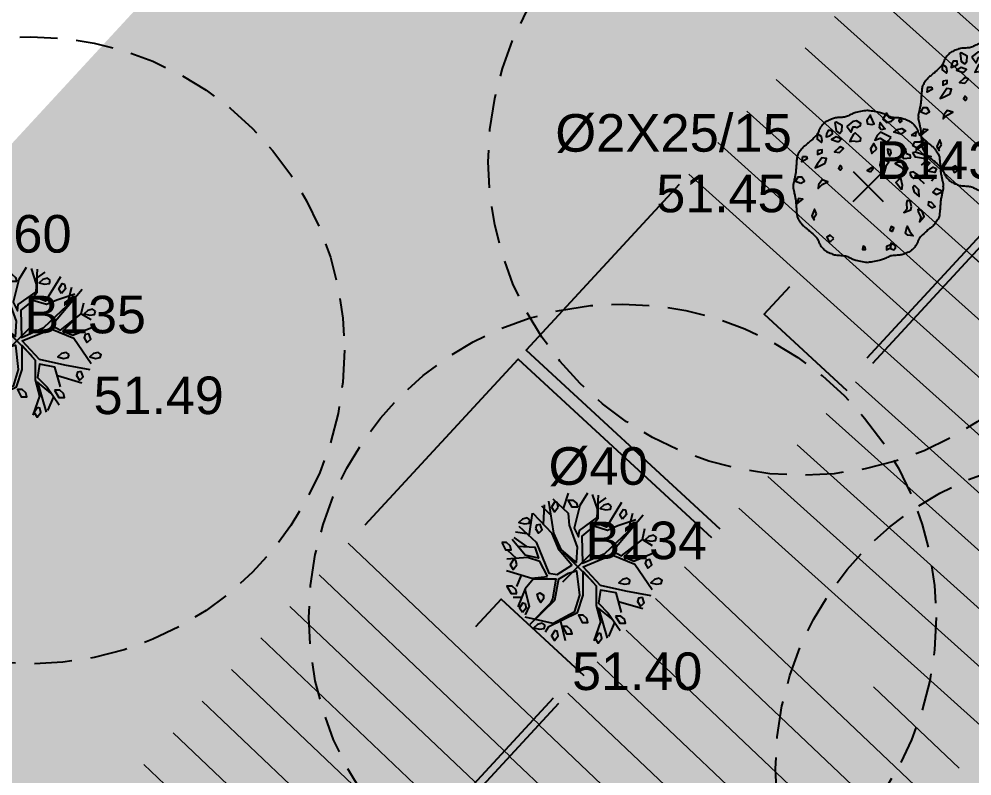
# Model space of a CAD drawing. Header units: metres. Extents: x 394605 to 1395358, y 4171135 to 6406139.
# Drawn here: x 1394468.45 to 1394481.11, y 4172458.2 to 4172468.26 of the extents above; entities that cross this region are included whole.
import ezdxf
from ezdxf.enums import TextEntityAlignment as Align

# ---------------------------------------------------------------- set-up
doc = ezdxf.new("R2010")
doc.units = ezdxf.units.M
doc.header["$LTSCALE"] = 2
doc.header["$PDMODE"] = 3
doc.header["$PDSIZE"] = 0.2
doc.linetypes.add('CACHE', pattern=[0.375, 0.25, -0.125])
doc.layers.add('C-Hab', color=7, linetype='Continuous', true_color=0xfbfcc5)
doc.layers.add('H-bati', color=7, linetype='Continuous', true_color=0x857b3d)
doc.layers.add('C-Lot', color=7, linetype='Continuous', true_color=0xeaddbe, transparency=0.5)
for name, color, linetype in [('P-Lot', 250, 'Continuous'), ('T-POINTS LEVES 2024', 7, 'Continuous'), ('T-POINTS LEVES ALTITUDES', 150, 'Continuous'), ('T-POINTS LEVES MATRICULE', 5, 'Continuous'), ('T-VEGETATION', 108, 'Continuous'), ('T-VEGETATION-TEXTE', 1, 'Continuous')]:
    doc.layers.add(name, color=color, linetype=linetype)
doc.styles.add('Arial', font='arial.ttf')
doc.styles.add('Arial 1.0', font='arial.ttf', dxfattribs={"width": 0.99, "height": 0.2})
pattern_1 = [(266.5102305065259, (379433.4685883584, 6438827.675892209), (0.5704402578887047, -0.03478738535544174), [])]

# ---------------------------------------------------------------- blocks, each defined once
blk = doc.blocks.new('TCPOINT')
at = {"color": 0}
blk.add_point((0, 0), dxfattribs=at)
at = {"layer": 'T-POINTS LEVES ALTITUDES', "style": 'Arial 1.0', "width": 0.99}
blk.add_attdef('ALT', text='', height=0.3, dxfattribs=at).set_placement((0.1, -0.1), align=Align.TOP_LEFT)
at = {"layer": 'T-POINTS LEVES MATRICULE', "style": 'Arial 1.0', "width": 0.99}
blk.add_attdef('MAT', (0.1, 0.1), '', height=0.3, dxfattribs=at)
blk = doc.blocks.new('v025')
blk.add_line((0, 0), (0, 0))
at = {"color": 0, "linetype": 'Continuous'}
blk.add_line((0.6658450745636628, -0.3376806967657444), (0.6995950745637174, -0.4079931967657444), dxfattribs=at)
at = {"color": 0, "linetype": 'Continuous', "flags": 128}
for points in [[(-0.002404925436280791, 1.010006803234262), (-0.0188050454637505, 1.008544183206823), (-0.03772162639654653, 1.006245657829595), (-0.05841649951037198, 1.0032452291602), (-0.08015149608092997, 0.9996768992562011), (-0.102188447384151, 0.9956746701752763), (-0.1237891846955108, 0.9913725439749896), (-0.1442155392908262, 0.9869045227130187), (-0.162729342445914, 0.9824046084468705), (-0.1785924254362499, 0.9780068032342797), (-0.1903041023909964, 0.9738940631793866), (-0.2035636188519447, 0.9683386790916302), (-0.2179327032140463, 0.9617649050861132), (-0.2329730838724799, 0.9545969952781661), (-0.2482464892223106, 0.9472592037829486), (-0.2633146476584898, 0.9401757847157342), (-0.2777392875761961, 0.9337709921917394), (-0.2910821373703811, 0.928469080326181), (-0.3029049254363372, 0.9246943032342756), (-0.3160216092496739, 0.922014433549748), (-0.331398581129065, 0.9200365957582335), (-0.3483887217325901, 0.9185565717527879), (-0.3663449117188975, 0.9173701434262966), (-0.3846200317462944, 0.9162730926718154), (-0.4025669624733155, 0.9150612013824002), (-0.4195385845583814, 0.9135302514509931), (-0.4348877786599132, 0.9114760247705931), (-0.4479674254363317, 0.908694303234256), (-0.4605134645310045, 0.9049163111217808), (-0.4748866641194809, 0.8999784681862479), (-0.4905021476585034, 0.8940843495305444), (-0.506775038605042, 0.8874375302575572), (-0.5231204604157256, 0.8802415854702303), (-0.5389535365474103, 0.8727000902712803), (-0.5536893904568387, 0.8650166197637645), (-0.5667431456009808, 0.8573947490504565), (-0.577529925436238, 0.8500380532342433), (-0.5848918938861516, 0.8438738085497448), (-0.5928886359987473, 0.8361523364990262), (-0.6012614069177289, 0.8272492800861073), (-0.6097514617873685, 0.8175402823151785), (-0.6181000557518246, 0.8074009861903733), (-0.6260484439548009, 0.7972070347157114), (-0.6333378815405695, 0.7873340708954402), (-0.6397096236530615, 0.7781577377335793), (-0.6449049254363217, 0.7700536782342624), (-0.6483631730357047, 0.7634981012452613), (-0.6517560914170417, 0.7556009604701899), (-0.65511094395481, 0.7467510161972086), (-0.6584549940233728, 0.7373370287143644), (-0.6618155049973211, 0.7277477583097038), (-0.665219740251132, 0.7183719652712739), (-0.6686949631591688, 0.7095984098871781), (-0.6722684370960224, 0.7018158524455202), (-0.6759674254362835, 0.6954130532342333), (-0.6847966435433364, 0.6837404280627766), (-0.6959715406626401, 0.6710274222328962), (-0.7088979809917646, 0.6576375902712925), (-0.722981828728507, 0.6439344867047794), (-0.7376289480699825, 0.630281666060057), (-0.7522452032139881, 0.6170426828638824), (-0.7662364583580938, 0.6045810916430128), (-0.7790085776997557, 0.5932604469242619), (-0.7899674254363163, 0.5834443032342733), (-0.7974823431317191, 0.5769521050175399), (-0.8064108410741255, 0.5697000045374239), (-0.8163285365474167, 0.561884118049079), (-0.8268110468354735, 0.5537005618076591), (-0.8374339892222906, 0.5453454520682612), (-0.8477729809917491, 0.537014905086096), (-0.8574036394279574, 0.5289050371163171), (-0.8659015818149101, 0.5212119644139648), (-0.8728424254362608, 0.5141318032342497), (-0.880152953557058, 0.5056291454839084), (-0.8883127615131343, 0.4954948004907465), (-0.8969766846954599, 0.4841329606416593), (-0.905799558495346, 0.4719478183234287), (-0.9144362183031944, 0.459343565922893), (-0.9225414995103165, 0.4467243958268341), (-0.9297702375075687, 0.4344945004222041), (-0.9357772676859213, 0.4230580720957278), (-0.9402174254363445, 0.4128193032342438), (-0.9434918595926547, 0.4019952077267135), (-0.9461675283170052, 0.3891987613961305), (-0.9483354809917728, 0.3749749745305735), (-0.9500867670000162, 0.3598688574180642), (-0.9515124357243394, 0.3444254203467381), (-0.9527035365474603, 0.3291896736046169), (-0.9537511188519829, 0.3147066274797794), (-0.954746232020625, 0.3015212922603041), (-0.9557799254363317, 0.2901786782342697), (-0.956816705271649, 0.2794071804633518), (-0.9578519418972746, 0.2669291497705899), (-0.9588979809917646, 0.2532336550860919), (-0.959967168234698, 0.2388097653398518), (-0.9610718493046306, 0.2241465494619774), (-0.9622243698808006, 0.2097330763824061), (-0.9634370756421049, 0.1960584150312457), (-0.9647223122675541, 0.1836116343384901), (-0.9660924254362726, 0.1728818032342474), (-0.9676764446406878, 0.1635139191464532), (-0.969820134626957, 0.1527315546060208), (-0.9723609439548682, 0.1409385161971954), (-0.975136321183868, 0.1285386105045063), (-0.9779837148738579, 0.1159356441121417), (-0.9807405735845123, 0.103533423604631), (-0.9832443458752778, 0.09173575556621927), (-0.9853324803059422, 0.0809464465813221), (-0.9868424254362935, 0.07156930323424149), (-0.9881911051344332, 0.0647137219585261), (-0.9903309370961324, 0.05632187525071686), (-0.9928401106215006, 0.04693735878981897), (-0.9952968150109882, 0.03710376825483763), (-0.9972792395651595, 0.02736469932477803), (-0.998365573584465, 0.0182637476787022), (-0.9981340063691277, 0.0103445089955585), (-0.9961627272195983, 0.004150578954408957), (-0.9920299254363272, 0.0002255532342587685), (-0.9961627272195983, -0.00369947248589142), (-0.9981340063691277, -0.009893402527040962), (-0.998365573584465, -0.01781264121018467), (-0.9972792395651595, -0.02691359285626049), (-0.9952968150109882, -0.0366526617863201), (-0.9928401106215006, -0.04648625232130144), (-0.9903309370961324, -0.05587076878219932), (-0.9881911051344332, -0.06426261549000856), (-0.9868424254362935, -0.07111819676572395), (-0.9853324803059422, -0.08049534011280457), (-0.9832443458752778, -0.09128464909770173), (-0.9807405735845123, -0.1030823171361135), (-0.9779837148738579, -0.1154845376436242), (-0.975136321183868, -0.1280875040359888), (-0.9723609439548682, -0.1404874097286779), (-0.969820134626957, -0.1522804481375033), (-0.9676764446406878, -0.1630628126779357), (-0.9660924254362726, -0.1724306967657299), (-0.9647223122675541, -0.1831605278699726), (-0.9634370756421049, -0.1956073085627281), (-0.9622243698808006, -0.2092819699138886), (-0.9610718493046306, -0.2236954429934599), (-0.959967168234698, -0.2383586588713342), (-0.9588979809917646, -0.2527825486175743), (-0.9578519418972746, -0.2664780433020724), (-0.956816705271649, -0.2789560739948342), (-0.9557799254363317, -0.2897275717657521), (-0.954746232020625, -0.3010701857917866), (-0.9537511188519829, -0.3142555210112619), (-0.9527035365474603, -0.3287385671360994), (-0.9515124357243394, -0.3439743138782205), (-0.9500867670000162, -0.3594177509495466), (-0.9483354809917728, -0.374523868062056), (-0.9461675283170052, -0.388747654927613), (-0.9434918595926547, -0.401544101258196), (-0.9402174254363445, -0.4123681967657262), (-0.9357772676859213, -0.4226069656272102), (-0.9297702375075687, -0.4340433939536865), (-0.9225414995103165, -0.4462732893583166), (-0.9144362183031944, -0.4588924594543755), (-0.905799558495346, -0.4714967118549112), (-0.8969766846954599, -0.4836818541731418), (-0.8883127615131343, -0.4950436940222289), (-0.880152953557058, -0.5051780390153908), (-0.8728424254362608, -0.5136806967657321), (-0.8659015818149101, -0.5207608579454472), (-0.8574036394279574, -0.5284539306477996), (-0.8477729809917491, -0.5365637986175784), (-0.8374339892222906, -0.5448943455997437), (-0.8268110468354735, -0.5532494553391416), (-0.8163285365474167, -0.5614330115805615), (-0.8064108410741255, -0.5692488980689063), (-0.7974823431317191, -0.5765009985490224), (-0.7899674254363163, -0.5829931967657558), (-0.7790085776997557, -0.5928093404557444), (-0.7662364583580938, -0.6041299851744952), (-0.7522452032139881, -0.6165915763953649), (-0.7376289480699825, -0.6298305595915394), (-0.722981828728507, -0.6434833802362618), (-0.7088979809917646, -0.657186483802775), (-0.6959715406626401, -0.6705763157643787), (-0.6847966435433364, -0.683289321594259), (-0.6759674254362835, -0.6949619467657158), (-0.6722684370960224, -0.7013647459770027), (-0.6686949631591688, -0.7091473034186606), (-0.665219740251132, -0.7179208588027564), (-0.6618155049973211, -0.7272966518411863), (-0.6584549940233728, -0.7368859222458468), (-0.65511094395481, -0.7462999097286911), (-0.6517560914170417, -0.7551498540016723), (-0.6483631730357047, -0.7630469947767438), (-0.6449049254363217, -0.7696025717657449), (-0.6397096236530615, -0.7777066312650618), (-0.6333378815405695, -0.7868829644269226), (-0.6260484439548009, -0.7967559282471939), (-0.6181000557518246, -0.8069498797218557), (-0.6097514617873685, -0.817089175846661), (-0.6012614069177289, -0.8267981736175898), (-0.5928886359987473, -0.8357012300305087), (-0.5848918938861516, -0.8434227020812273), (-0.577529925436238, -0.8495869467657258), (-0.5667431456009808, -0.856943642581939), (-0.5536893904568387, -0.864565513295247), (-0.5389535365474103, -0.8722489838027627), (-0.5231204604157256, -0.8797904790017128), (-0.506775038605042, -0.8869864237890397), (-0.4905021476585034, -0.8936332430620268), (-0.4748866641194809, -0.8995273617177304), (-0.4605134645310045, -0.9044652046532633), (-0.4479674254363317, -0.9082431967657385), (-0.4348877786599132, -0.9110249183020755), (-0.4195385845583814, -0.9130791449824756), (-0.4025669624733155, -0.9146100949138827), (-0.3846200317462944, -0.9158219862032979), (-0.3663449117188975, -0.9169190369577791), (-0.3483887217325901, -0.9181054652842704), (-0.331398581129065, -0.919585489289716), (-0.3160216092496739, -0.9215633270812305), (-0.3029049254363372, -0.9242431967657581), (-0.2910821373703811, -0.9280179738576635), (-0.2777392875761961, -0.9333198857232219), (-0.2633146476584898, -0.9397246782472166), (-0.2482464892223106, -0.946808097314431), (-0.2329730838724799, -0.9541458888096486), (-0.2179327032140463, -0.9613137986175957), (-0.2035636188519447, -0.9678875726231126), (-0.1903041023909964, -0.9734429567108691), (-0.1785924254362499, -0.9775556967657621), (-0.162729342445914, -0.981953501978353), (-0.1442155392908262, -0.9864534162445011), (-0.1237891846955108, -0.9909214375064721), (-0.102188447384151, -0.9952235637067588), (-0.08015149608092997, -0.9992257927876835), (-0.05841649951037198, -1.002794122691682), (-0.03772162639654653, -1.005794551361078), (-0.0188050454637505, -1.008093076738305), (-0.002404925436280791, -1.009555696765744)], [(0.001970074563701019, 1.010006803234262), (0.01837019459117073, 1.008544183206823), (0.03728677552396675, 1.006245657829595), (0.0579816486377922, 1.0032452291602), (0.0797166452083502, 0.9996768992562011), (0.1017535965115712, 0.9956746701752763), (0.123354333822931, 0.9913725439749896), (0.1437806884182464, 0.9869045227130187), (0.1622944915733342, 0.9824046084468705), (0.1781575745636701, 0.9780068032342797), (0.1898692515184166, 0.9738940631793866), (0.203128767979365, 0.9683386790916302), (0.2174978523414666, 0.9617649050861132), (0.2325382329999002, 0.9545969952781661), (0.2478116383497309, 0.9472592037829486), (0.26287979678591, 0.9401757847157342), (0.2773044367036164, 0.9337709921917394), (0.2906472864978014, 0.928469080326181), (0.3024700745637574, 0.9246943032342756), (0.3155867583770942, 0.922014433549748), (0.3309637302564852, 0.9200365957582335), (0.3479538708600103, 0.9185565717527879), (0.3659100608463177, 0.9173701434262966), (0.3841851808737147, 0.9162730926718154), (0.4021321116007357, 0.9150612013824002), (0.4191037336858017, 0.9135302514509931), (0.4344529277873335, 0.9114760247705931), (0.4070950745636992, 0.8773193032342306), (0.4239700745637265, 0.8506005532342442), (0.4464700745637629, 0.8674755532342715), (0.4352200745637447, 0.9124755532342306), (0.447532574563752, 0.908694303234256), (0.4600786136584247, 0.9049163111217808), (0.4744518132469011, 0.8999784681862479), (0.4900672967859236, 0.8940843495305444), (0.5063401877324623, 0.8874375302575572), (0.5226856095431458, 0.8802415854702303), (0.5385186856748305, 0.8727000902712803), (0.553254539584259, 0.8650166197637645), (0.566308294728401, 0.8573947490504565), (0.5770950745636583, 0.8500380532342433), (0.5844570430135718, 0.8438738085497448), (0.5924537851261675, 0.8361523364990262), (0.6008265560451491, 0.8272492800861073), (0.6093166109147887, 0.8175402823151785), (0.6176652048792448, 0.8074009861903733), (0.6256135930822211, 0.7972070347157114), (0.6329030306679897, 0.7873340708954402), (0.6392747727804817, 0.7781577377335793), (0.644470074563742, 0.7700536782342624), (0.6479283221631249, 0.7634981012452613), (0.6513212405444619, 0.7556009604701899), (0.6546760930822302, 0.7467510161972086), (0.658020143150793, 0.7373370287143644), (0.6613806541247413, 0.7277477583097038), (0.6647848893785522, 0.7183719652712739), (0.668260112286589, 0.7095984098871781), (0.6718335862234426, 0.7018158524455202), (0.6755325745637037, 0.6954130532342333), (0.6843617926707566, 0.6837404280627766), (0.6955366897900603, 0.6710274222328962), (0.7084631301191848, 0.6576375902712925), (0.7225469778559273, 0.6439344867047794), (0.7371940971974027, 0.630281666060057), (0.7518103523414084, 0.6170426828638824), (0.7658016074855141, 0.6045810916430128), (0.778573726827176, 0.5932604469242619), (0.7895325745637365, 0.5834443032342733), (0.7970474922591393, 0.5769521050175399), (0.8059759902015458, 0.5697000045374239), (0.8158936856748369, 0.561884118049079), (0.8263761959628937, 0.5537005618076591), (0.8369991383497108, 0.5453454520682612), (0.8473381301191694, 0.537014905086096), (0.8569687885553776, 0.5289050371163171), (0.8654667309423303, 0.5212119644139648), (0.872407574563681, 0.5141318032342497), (0.8797181026844783, 0.5056291454839084), (0.8878779106405545, 0.4954948004907465), (0.8965418338228801, 0.4841329606416593), (0.9053647076227662, 0.4719478183234287), (0.9140013674306147, 0.459343565922893), (0.9221066486377367, 0.4467243958268341), (0.9293353866349889, 0.4344945004222041), (0.9353424168133415, 0.4230580720957278), (0.9397825745637647, 0.4128193032342438), (0.9430570087200749, 0.4019952077267135), (0.9457326774444255, 0.3891987613961305), (0.947900630119193, 0.3749749745305735), (0.9496519161274364, 0.3598688574180642), (0.9510775848517596, 0.3444254203467381), (0.9522686856748805, 0.3291896736046169), (0.9533162679794032, 0.3147066274797794), (0.9543113811480453, 0.3015212922603041), (0.955345074563752, 0.2901786782342697), (0.9563818543990692, 0.2794071804633518), (0.9574170910246949, 0.2669291497705899), (0.9584631301191848, 0.2532336550860919), (0.9595323173621182, 0.2388097653398518), (0.9606369984320509, 0.2241465494619774), (0.9617895190082209, 0.2097330763824061), (0.9630022247695251, 0.1960584150312457), (0.9642874613949743, 0.1836116343384901), (0.9656575745636928, 0.1728818032342474), (0.967241593768108, 0.1635139191464532), (0.9693852837543773, 0.1527315546060208), (0.9719260930822884, 0.1409385161971954), (0.9747014703112882, 0.1285386105045063), (0.9775488640012782, 0.1159356441121417), (0.9803057227119325, 0.103533423604631), (0.982809495002698, 0.09173575556621927), (0.9848976294333625, 0.0809464465813221), (0.9864075745637138, 0.07156930323424149), (0.9877562542618534, 0.0647137219585261), (0.9898960862235526, 0.05632187525071686), (0.9924052597489208, 0.04693735878981897), (0.9948619641384084, 0.03710376825483763), (0.9968443886925797, 0.02736469932477803), (0.9979307227118852, 0.0182637476787022), (0.997699155496548, 0.0103445089955585), (0.9957278763470185, 0.004150578954408957), (0.9915950745637474, 0.0002255532342587685), (0.9957278763470185, -0.00369947248589142), (0.997699155496548, -0.009893402527040962), (0.9979307227118852, -0.01781264121018467), (0.9968443886925797, -0.02691359285626049), (0.9948619641384084, -0.0366526617863201), (0.9924052597489208, -0.04648625232130144), (0.9898960862235526, -0.05587076878219932), (0.9877562542618534, -0.06426261549000856), (0.9864075745637138, -0.07111819676572395), (0.9848976294333625, -0.08049534011280457), (0.982809495002698, -0.09128464909770173), (0.9803057227119325, -0.1030823171361135), (0.9775488640012782, -0.1154845376436242), (0.9747014703112882, -0.1280875040359888), (0.9719260930822884, -0.1404874097286779), (0.9693852837543773, -0.1522804481375033), (0.967241593768108, -0.1630628126779357), (0.9656575745636928, -0.1724306967657299), (0.9642874613949743, -0.1831605278699726), (0.9630022247695251, -0.1956073085627281), (0.9617895190082209, -0.2092819699138886), (0.9606369984320509, -0.2236954429934599), (0.9595323173621182, -0.2383586588713342), (0.9584631301191848, -0.2527825486175743), (0.9574170910246949, -0.2664780433020724), (0.9563818543990692, -0.2789560739948342), (0.955345074563752, -0.2897275717657521), (0.9543113811480453, -0.3010701857917866), (0.9533162679794032, -0.3142555210112619), (0.9522686856748805, -0.3287385671360994), (0.9510775848517596, -0.3439743138782205), (0.9496519161274364, -0.3594177509495466), (0.947900630119193, -0.374523868062056), (0.9457326774444255, -0.388747654927613), (0.9430570087200749, -0.401544101258196), (0.9397825745637647, -0.4123681967657262), (0.9353424168133415, -0.4226069656272102), (0.9293353866349889, -0.4340433939536865), (0.9221066486377367, -0.4462732893583166), (0.9140013674306147, -0.4588924594543755), (0.9053647076227662, -0.4714967118549112), (0.8965418338228801, -0.4836818541731418), (0.8878779106405545, -0.4950436940222289), (0.8797181026844783, -0.5051780390153908), (0.872407574563681, -0.5136806967657321), (0.8654667309423303, -0.5207608579454472), (0.8569687885553776, -0.5284539306477996), (0.8473381301191694, -0.5365637986175784), (0.8369991383497108, -0.5448943455997437), (0.8263761959628937, -0.5532494553391416), (0.8158936856748369, -0.5614330115805615), (0.8059759902015458, -0.5692488980689063), (0.7970474922591393, -0.5765009985490224), (0.7895325745637365, -0.5829931967657558), (0.778573726827176, -0.5928093404557444), (0.7658016074855141, -0.6041299851744952), (0.7518103523414084, -0.6165915763953649), (0.7371940971974027, -0.6298305595915394), (0.7225469778559273, -0.6434833802362618), (0.7084631301191848, -0.657186483802775), (0.6955366897900603, -0.6705763157643787), (0.6843617926707566, -0.683289321594259), (0.6755325745637037, -0.6949619467657158), (0.6718335862234426, -0.7013647459770027), (0.668260112286589, -0.7091473034186606), (0.6647848893785522, -0.7179208588027564), (0.6613806541247413, -0.7272966518411863), (0.658020143150793, -0.7368859222458468), (0.6546760930822302, -0.7462999097286911), (0.6513212405444619, -0.7551498540016723), (0.6479283221631249, -0.7630469947767438), (0.644470074563742, -0.7696025717657449), (0.6392747727804817, -0.7777066312650618), (0.6329030306679897, -0.7868829644269226), (0.6256135930822211, -0.7967559282471939), (0.6176652048792448, -0.8069498797218557), (0.6093166109147887, -0.817089175846661), (0.6008265560451491, -0.8267981736175898), (0.5924537851261675, -0.8357012300305087), (0.5844570430135718, -0.8434227020812273), (0.5770950745636583, -0.8495869467657258), (0.566308294728401, -0.856943642581939), (0.553254539584259, -0.864565513295247), (0.5385186856748305, -0.8722489838027627), (0.5226856095431458, -0.8797904790017128), (0.5063401877324623, -0.8869864237890397), (0.4900672967859236, -0.8936332430620268), (0.4744518132469011, -0.8995273617177304), (0.4600786136584247, -0.9044652046532633), (0.447532574563752, -0.9082431967657385), (0.4344529277873335, -0.9110249183020755), (0.4191037336858017, -0.9130791449824756), (0.4021321116007357, -0.9146100949138827), (0.3841851808737147, -0.9158219862032979), (0.3659100608463177, -0.9169190369577791), (0.3479538708600103, -0.9181054652842704), (0.3309637302564852, -0.919585489289716), (0.3155867583770942, -0.9215633270812305), (0.3024700745637574, -0.9242431967657581), (0.2906472864978014, -0.9280179738576635), (0.2773044367036164, -0.9333198857232219), (0.26287979678591, -0.9397246782472166), (0.2478116383497309, -0.946808097314431), (0.2325382329999002, -0.9541458888096486), (0.2174978523414666, -0.9613137986175957), (0.203128767979365, -0.9678875726231126), (0.1898692515184166, -0.9734429567108691), (0.1781575745636701, -0.9775556967657621), (0.1622944915733342, -0.981953501978353), (0.1437806884182464, -0.9864534162445011), (0.123354333822931, -0.9909214375064721), (0.1017535965115712, -0.9952235637067588), (0.0797166452083502, -0.9992257927876835), (0.0579816486377922, -1.002794122691682), (0.03728677552396675, -1.005794551361078), (0.01837019459117073, -1.008093076738305), (0.001970074563701019, -1.009555696765744)], [(0.7502200745636856, 0.257163053234251), (0.778345074563731, 0.2641943032342624), (0.817720074563681, 0.3091943032342783), (0.7670950745637128, 0.3359130532342647), (0.7052200745637265, 0.2824755532342351)], [(0.7502200745636856, 0.03497555323423285), (0.6827200745636901, 0.09685055323427605), (0.7277200745637629, 0.1488818032342465), (0.8120950745636719, 0.1235693032342624), (0.9020950745637037, 0.1404443032342328), (0.8402200745637174, 0.07013180323423285)], [(0.3002200745637538, -0.7764306967657149), (0.2439700745636628, -0.8003369467657535), (0.2439700745636628, -0.8439306967657672), (0.2945950745637447, -0.8143994467657194)]]:
    blk.add_lwpolyline(points, dxfattribs=at)
for points in [[(0.04709507456368556, 0.8238818032342579), (0.08084507456374013, 0.8323193032342715), (0.03584507456366737, 0.9293505532342579), (0.03022007456365827, 0.9476318032342306), (-0.0204049254363099, 0.8773193032342306), (-0.009154925436291705, 0.8323193032342715)], [(0.3114700745636583, 0.8674755532342715), (0.3395950745637037, 0.8956005532342601), (0.2833450745637265, 0.9124755532342306), (0.2439700745636628, 0.9743505532342738), (0.1933450745636947, 0.8956005532342601), (0.2439700745636628, 0.8506005532342442)], [(-0.4422799254363099, 0.8477880532342397), (-0.4254049254362826, 0.7395068032342351), (-0.3804049254363235, 0.7057568032342374), (-0.3522799254362781, 0.7395068032342351), (-0.346654925436269, 0.8112255532342374), (-0.4254049254362826, 0.854819303234251)], [(-0.1554049254363008, 0.8731005532342806), (-0.206029925436269, 0.8632568032342647), (-0.2791549254362735, 0.8027880532342806), (-0.2791549254362735, 0.7929443032342647), (-0.2285299254363053, 0.7212255532342624), (-0.2116549254362781, 0.7577880532342647), (-0.2004049254362599, 0.7929443032342647), (-0.1722799254363281, 0.7929443032342647), (-0.1497799254362917, 0.784506803234251), (-0.1047799254363326, 0.8112255532342374), (-0.09915492543632354, 0.8379443032342806)], [(0.1708450745636583, 0.7507568032342533), (0.1595950745637538, 0.7774755532342397), (0.1483450745637356, 0.7774755532342397), (0.1595950745637538, 0.8477880532342397), (0.2102200745637219, 0.7774755532342397), (0.2270950745637492, 0.7676318032342806)], [(0.3902200745636719, 0.7549755532342601), (0.4464700745637629, 0.7718505532342306), (0.497095074563731, 0.7381005532342328), (0.4352200745637447, 0.6931005532342738), (0.3395950745637037, 0.7198193032342601)], [(-0.6222799254362599, 0.6635693032342829), (-0.6785299254362371, 0.6987255532342829), (-0.6785299254362371, 0.6298193032342851), (-0.6222799254362599, 0.5848193032342692), (-0.6110299254362417, 0.6115380532342556)], [(-0.5097799254363053, 0.6748193032342442), (-0.4760299254362508, 0.6973193032342806), (-0.4816549254362599, 0.7423193032342397), (-0.5322799254363417, 0.7423193032342397), (-0.5547799254362644, 0.6973193032342806), (-0.5604049254362735, 0.6607568032342783)], [(-0.4141549254362644, 0.5974755532342328), (-0.3916549254363417, 0.5974755532342328), (-0.3579049254362872, 0.6340380532342351), (-0.4254049254362826, 0.6607568032342783), (-0.487279925436269, 0.624194303234276)], [(-0.1947799254362508, 0.6059130532342465), (-0.1554049254363008, 0.5960693032342306), (-0.1047799254363326, 0.6059130532342465), (-0.09915492543632354, 0.6396630532342442), (-0.1160299254362371, 0.6579443032342738), (-0.1722799254363281, 0.7113818032342465), (-0.1947799254362508, 0.6931005532342738), (-0.2341549254363144, 0.6227880532342738), (-0.2454049254363326, 0.5960693032342306)], [(0.3058450745637629, 0.6509130532342624), (0.2327200745637583, 0.6874755532342647), (0.1652200745637629, 0.7212255532342624), (0.1202200745636901, 0.679038053234251), (0.08647007456374922, 0.6157568032342624), (0.1595950745637538, 0.6424755532342488), (0.255220074563681, 0.5791943032342601), (0.2664700745636992, 0.6073193032342488)], [(0.5702200745637356, 0.6818505532342556), (0.6320950745637219, 0.6720068032342397), (0.637720074563731, 0.7268505532342715)], [(-0.3691549254363053, 0.5243505532342851), (-0.3916549254363417, 0.5116943032342647), (-0.447904925436319, 0.4582568032342351), (-0.3804049254363235, 0.4512255532342806), (-0.3297799254362417, 0.503256803234251)], [(0.114595074563681, 0.5018505532342488), (0.07522007456373103, 0.5721630532342488), (0.03022007456365827, 0.5018505532342488), (0.04709507456368556, 0.4399755532342624)], [(0.6883450745636992, 0.5932568032342829), (0.7333450745636583, 0.6298193032342851), (0.6939700745637083, 0.548256803234267), (0.6433450745637401, 0.5145068032342692), (0.5927200745636583, 0.5398193032342533), (0.6208450745637037, 0.5932568032342829)], [(-0.8191549254362371, 0.3963818032342488), (-0.8135299254363417, 0.3668505532342579), (-0.8810299254363372, 0.3288818032342533), (-0.869779925436319, 0.3963818032342488)], [(-0.6729049254363417, 0.477944303234267), (-0.6729049254363417, 0.4245068032342374), (-0.6110299254362417, 0.4512255532342806), (-0.6110299254362417, 0.4877880532342829)], [(0.2945950745637447, 0.4877880532342829), (0.255220074563681, 0.4962255532342397), (0.2608450745636901, 0.4512255532342806), (0.2889700745637356, 0.4062255532342647), (0.3058450745637629, 0.442788053234267)], [(0.5645950745637265, 0.3809130532342806), (0.5589700745637174, 0.4160693032342806), (0.5083450745637492, 0.432944303234251), (0.497095074563731, 0.5046630532342533), (0.4464700745637629, 0.4512255532342806), (0.4633450745636765, 0.372475553234267)], [(0.5927200745636583, 0.4512255532342806), (0.6264700745637128, 0.4596630532342374), (0.7614700745637037, 0.4160693032342806), (0.8345950745637083, 0.397788053234251), (0.7333450745636583, 0.372475553234267), (0.6264700745637128, 0.3907568032342397)], [(-0.5716549254362917, 0.307788053234276), (-0.5547799254362644, 0.3710693032342647), (-0.6166549254362508, 0.3795068032342783), (-0.6729049254363417, 0.2993505532342624), (-0.7066549254362826, 0.2473193032342351), (-0.6616549254363235, 0.2641943032342624)], [(-0.346654925436269, 0.2487255532342374), (-0.3747799254363144, 0.2782568032342851), (-0.3972799254362371, 0.2402880532342806), (-0.3747799254363144, 0.2177880532342442)], [(0.03022007456365827, 0.1938818032342624), (0.06397007456371284, 0.2388818032342783), (0.06397007456371284, 0.2599755532342556), (-0.0147799254363008, 0.2121630532342351)], [(0.215845074563731, 0.186850553234251), (0.2439700745636628, 0.2838818032342374), (0.2720950745637083, 0.3288818032342533), (0.1708450745636583, 0.362631803234251), (0.1539700745637447, 0.2838818032342374), (0.1820950745636765, 0.2135693032342374)], [(0.4745950745636947, 0.2149755532342397), (0.4802200745637037, 0.1798193032342397), (0.5252200745636628, 0.2402880532342806), (0.4745950745636947, 0.3218505532342419), (0.395845074563681, 0.3218505532342419), (0.356470074563731, 0.3035693032342692), (0.4352200745637447, 0.2585693032342533)], [(0.9077200745637128, 0.2388818032342783), (0.8852200745636765, 0.1854443032342488), (0.7895950745637492, 0.2051318032342806), (0.8627200745637538, 0.257163053234251)], [(0.5814700745637538, 0.1235693032342624), (0.6039700745636765, 0.1066943032342351), (0.6602200745636537, 0.1559130532342579), (0.6039700745636765, 0.1938818032342624), (0.5589700745637174, 0.1854443032342488), (0.5589700745637174, 0.1587255532342624)], [(-0.8979049254362508, 0.04341305323424649), (-0.8472799254362826, 0.07013180323423285), (-0.8810299254363372, 0.1235693032342624), (-0.9372799254363144, 0.1235693032342624), (-0.9654049254362462, 0.07013180323423285)], [(-0.6616549254363235, 0.01950680323426468), (-0.6672799254363326, -0.02549319676575124), (-0.6110299254362417, 0.02653805323427605), (-0.5379049254362371, 0.06310055323427832), (-0.6110299254362417, 0.08560055323425786)], [(0.4408450745637538, -0.04377444676572395), (0.4014700745636901, 0.009663053234248764), (0.3677200745637492, 0.05325680323426241), (0.4295950745637356, 0.1123193032342442), (0.4520950745636583, 0.01810055323426241)], [(0.6152200745636947, 0.01106930323425104), (0.5927200745636583, -0.01283694676573077), (0.6095950745636856, -0.07752444676572168), (0.677095074563681, -0.1337744467657558), (0.6714700745636719, -0.0465869467657285)], [(0.9020950745637037, -0.02689944676575351), (0.8570950745637447, -0.07471194676571713), (0.9077200745637128, -0.1056494467657672), (0.9864700745637265, -0.0676806967657626)], [(-0.9485299254363326, -0.2308056967657421), (-0.869779925436319, -0.1689306967657558), (-0.9260299254362963, -0.1590869467657399)], [(0.5758450745637447, -0.2659619467657421), (0.5589700745637174, -0.1956494467657421), (0.5195950745636537, -0.1872119467657285), (0.5083450745637492, -0.2223681967657285), (0.5139700745637583, -0.3011181967657421), (0.4745950745636947, -0.3461181967657581), (0.5645950745637265, -0.3109619467657581)], [(0.8402200745637174, -0.2139306967657149), (0.8008450745636537, -0.2040869467657558), (0.7952200745637583, -0.2490869467657149), (0.8458450745637265, -0.2842431967657149), (0.8908450745636856, -0.2659619467657421)], [(-0.6897799254362553, -0.3643994467657308), (-0.7122799254362917, -0.3011181967657421), (-0.7516549254362417, -0.3911181967657171), (-0.7179049254363008, -0.4431494467657444), (-0.7235299254363099, -0.4164306967657581)], [(0.6602200745636537, -0.3011181967657421), (0.6658450745636628, -0.3376806967657444), (0.6995950745637174, -0.4079931967657444), (0.6827200745636901, -0.4698681967657308), (0.7445950745636765, -0.3981494467657285), (0.7164700745637447, -0.3278369467657285)], [(0.3227200745636765, -0.6006494467657149), (0.3395950745637037, -0.5500244467657467), (0.3058450745637629, -0.5317431967657171), (0.2889700745637356, -0.5823681967657421)], [(0.5477200745636992, -0.5950244467657626), (0.5983450745636674, -0.6554931967657467), (0.5252200745636628, -0.6484619467657353), (0.497095074563731, -0.621743196765749), (0.5195950745636537, -0.5261181967657649)], [(-0.4591549254363372, -0.692055696765749), (-0.5041549254362963, -0.6484619467657353), (-0.5491549254362553, -0.6737744467657194), (-0.5210299254363235, -0.7370556967657649), (-0.4985299254362872, -0.727211946765749)], [(0.3620950745637401, -0.7890869467657353), (0.3002200745637538, -0.7539306967657353), (0.2945950745637447, -0.8242431967657353), (0.3395950745637037, -0.8425244467657649), (0.3620950745637401, -0.8158056967657217)], [(-0.04290492543634628, -0.8087744467657672), (-0.06540492543626897, -0.7933056967657421), (-0.07665492543628716, -0.8368994467657558), (-0.03727992543633718, -0.8368994467657558)]]:
    blk.add_lwpolyline(points, close=True, dxfattribs=at)
blk = doc.blocks.new('v024')
at = {"color": 0, "linetype": 'Continuous'}
for p, q in [((-0.1937500000000227, 0.7734375), (-0.125, 0.9765625)), ((0.2625000000000455, 0.7546874999999886), (0.1937500000000227, 0.9609375)), ((0.2687499999999545, 0.8390625000000114), (0.375, 0.9140625)), ((-0.3687499999999773, 0.6953125), (-0.4812500000000455, 0.8062499999999773)), ((-0.4562499999999545, 0.5609375000000227), (-0.4437500000000227, 0.8218749999999773)), ((-0.6499999999999773, 0.40625), (-0.6062500000000455, 0.7140625000000114)), ((0.6687500000000455, 0.46875), (0.7312500000000455, 0.7140625000000114)), ((-0.6812499999999773, 0.2671874999999773), (-0.8500000000000227, 0.390625)), ((-0.6812499999999773, 0.4359375000000227), (-0.8312499999999545, 0.4593750000000227)), ((0.8562500000000455, 0.3609374999999773), (0.8875000000000455, 0.5062500000000227)), ((-0.8187500000000227, 0.109375), (-0.9312499999999773, 0.2140625000000114)), ((-0.7562500000000227, -0.1125000000000114), (-0.8187500000000227, -0.2640625000000227)), ((-0.75, -0.4093750000000114), (-0.8624999999999545, -0.4093750000000114)), ((0.5375000000000227, -0.4609375), (0.8624999999999545, -0.5562499999999773)), ((-0.4937499999999773, -0.6187499999999773), (-0.5750000000000455, -0.6984375000000114)), ((-0.2312500000000455, -0.7250000000000227), (-0.1687500000000455, -0.9796875000000114)), ((0.4874999999999545, -0.7421875), (0.40625, -0.9265624999999886))]:
    blk.add_line(p, q, dxfattribs=at)
at = {"color": 0, "linetype": 'Continuous', "flags": 128}
for points in [[(-0.01874999999995453, 0.0546875), (-0.006250000000022737, 0.2609375000000114), (-0.1124999999999545, 0.5531250000000227), (-0.125, 0.7078124999999886), (-0.3312499999999545, 0.8999999999999773)], [(0.125, 0.9765625), (0.02499999999997726, 0.8156250000000114), (-0.04999999999995453, 0.5140625000000227), (0.006250000000022737, 0.3984375), (0.01874999999995453, 0.4828125000000227), (0.2562500000000227, 0.6531249999999886), (0.2749999999999773, 0.953125)], [(-0.01250000000004547, 0.05312500000002274), (-0.2250000000000227, 0.2296875000000114), (-0.3187500000000227, 0.4453125), (-0.3875000000000455, 0.8703125000000114)], [(0.5812499999999545, 0.8515625), (0.3812500000000227, 0.5265625000000114), (0.2437499999999773, 0.5796874999999773), (0.21875, 0.5890625000000114), (0.2687499999999545, 0.6468750000000227), (0.2687499999999545, 0.8359375)], [(-0.7875000000000227, 0.5375000000000227), (-0.5562499999999773, 0.328125), (-0.3875000000000455, -0.0859375), (-0.2749999999999773, -0.1015625), (-0.08124999999995453, 0.02031249999998863), (-0.25, 0.2218750000000114), (-0.34375, 0.4406250000000114), (-0.59375, 0.7062500000000114)], [(0.8687499999999773, 0.6843749999999886), (0.4624999999999773, 0.2062500000000114), (0.5812499999999545, 0.1437500000000114), (0.8562500000000455, 0.3609374999999773), (0.9874999999999545, 0.2828124999999773)], [(0.7687499999999545, 0.6218749999999886), (0.53125, 0.5421875000000114), (0.3937499999999545, 0.4812499999999886), (0.2124999999999773, 0.5375000000000227), (0.04999999999995453, 0.40625), (0.0625, 0.04531250000002274), (0.3562500000000455, 0.1765624999999886), (0.6687500000000455, 0.46875), (0.8125, 0.6218749999999886)], [(-0.7999999999999545, 0.2749999999999773), (-0.5750000000000455, 0.2609375000000114), (-0.5249999999999773, 0.1125000000000114), (-0.7000000000000455, 0.1531249999999886), (-0.875, 0.3609374999999773)], [(0.7999999999999545, 0.3187500000000227), (0.6124999999999545, 0.1296874999999886), (0.7437499999999773, 0.07499999999998863), (1.006250000000023, 0.1828125000000114)], [(0.9750000000000227, -0.3874999999999886), (0.6375000000000455, -0.3249999999999886), (0.2999999999999545, -0.25), (0.06875000000002274, -0.001562499999977263), (0.3875000000000455, 0.1296874999999886), (0.4624999999999773, 0.1531249999999886), (0.7562500000000227, 0.03593749999998863), (0.9874999999999545, -0.3015624999999886)], [(-0.40625, -0.125), (-0.5062500000000227, 0.06875000000002274), (-0.6687500000000455, 0.1218749999999886), (-0.9437500000000227, 0.09843749999998863)], [(-0.006250000000022737, 0), (0, 0), (0, 0.0078125)], [(0, -0.0078125), (0, 0), (0.006250000000022737, 0)], [(-0.40625, -0.1328125), (-0.6124999999999545, -0.15625), (-0.9500000000000455, -0.05624999999997726)], [(-0.2562500000000227, -0.1640625), (-0.125, -0.0859375), (-0.01874999999995453, -0.05624999999997726), (0.01874999999995453, -0.3796874999999886), (-0.04999999999995453, -0.6031249999999773), (-0.3312499999999545, -0.7562500000000227), (-0.7000000000000455, -0.671875)], [(-0.4312499999999773, -0.8640624999999886), (-0.3875000000000455, -0.7953125000000227), (-0.006250000000022737, -0.6109374999999773), (0.06875000000002274, -0.3796874999999886), (0.06875000000002274, -0.0625), (0.2437499999999773, -0.2562500000000227), (0.2437499999999773, -0.5171874999999773), (0.2999999999999545, -0.734375), (0.2124999999999773, -0.9875000000000114)], [(-0.3187500000000227, -0.1640625), (-0.59375, -0.1640625), (-0.7000000000000455, -0.2937499999999886), (-0.7999999999999545, -0.5328124999999773)], [(-0.2562500000000227, -0.1625000000000227), (-0.3125, -0.4484375000000114), (-0.6375000000000455, -0.7687500000000114)], [(-0.3187500000000227, -0.1625000000000227), (-0.2937500000000455, -0.1625000000000227), (-0.3374999999999773, -0.4296875), (-0.3687499999999773, -0.4875000000000114), (-0.5, -0.6203125000000114)], [(-0.7062499999999545, -0.2984374999999773), (-0.6499999999999773, -0.5265625000000114), (-0.7000000000000455, -0.640625)], [(0.5812499999999545, -0.6109374999999773), (0.5062500000000227, -0.3484374999999886), (0.2999999999999545, -0.3109375000000227), (0.2749999999999773, -0.4859374999999773), (0.3999999999999773, -0.6171875), (0.5625, -0.8500000000000227)], [(0.4500000000000455, -0.6937500000000227), (0.2749999999999773, -0.5500000000000114), (0.3875000000000455, -0.9499999999999886)], [(-0.3125, -0.8578125000000227), (-0.3500000000000227, -0.9203125000000227), (-0.3125, -0.9812499999999886), (-0.2625000000000455, -0.9203125000000227), (-0.2749999999999773, -0.8578125000000227), (-0.3125, -0.8484374999999886)]]:
    blk.add_lwpolyline(points, dxfattribs=at)
for points in [[(-0.2625000000000455, 0.7906249999999773), (-0.2749999999999773, 0.8515625), (-0.3125, 0.859375), (-0.3500000000000227, 0.7906249999999773), (-0.3125, 0.7281249999999773)], [(0, 0.7906249999999773), (-0.07500000000004547, 0.7906249999999773), (-0.1312500000000227, 0.8859375000000114), (-0.06875000000002274, 0.8859375000000114), (-0.01874999999995453, 0.84375)], [(0.4437500000000227, 0.8078125000000114), (0.40625, 0.8343750000000227), (0.34375, 0.8171874999999886), (0.2937500000000455, 0.7718750000000227), (0.3687499999999773, 0.7546874999999886), (0.4312499999999773, 0.7640625000000227)], [(0.59375, 0.6312500000000227), (0.5562499999999773, 0.6937500000000227), (0.6000000000000227, 0.7624999999999886), (0.6312500000000227, 0.7546874999999886), (0.6437499999999545, 0.6937500000000227)], [(-0.6375000000000455, 0.6218749999999886), (-0.6749999999999545, 0.6484375), (-0.7374999999999545, 0.6312500000000227), (-0.7875000000000227, 0.5874999999999773), (-0.7124999999999773, 0.5687500000000227), (-0.6499999999999773, 0.5796874999999773)], [(-0.5625, 0.5078125), (-0.5249999999999773, 0.4468749999999773), (-0.5125000000000455, 0.4546874999999773), (-0.4750000000000227, 0.4890624999999886), (-0.5, 0.5609375000000227), (-0.5499999999999545, 0.5531250000000227)], [(1.043750000000045, 0.3937500000000114), (1.006250000000023, 0.4203125000000227), (0.9437500000000227, 0.4015625000000114), (0.8937499999999545, 0.359375), (0.96875, 0.3406249999999886), (1.03125, 0.3500000000000227)], [(-1.012500000000045, 0.3234375000000114), (-0.9624999999999773, 0.2265625), (-0.8875000000000455, 0.2265625), (-0.8999999999999773, 0.2796875000000227), (-0.9500000000000455, 0.3234375000000114)], [(-0.8125, 0.0234375), (-0.8250000000000455, 0.08437500000002274), (-0.8562500000000455, 0.09375), (-0.8999999999999773, 0.0234375), (-0.8624999999999545, -0.03750000000002274)], [(0.9437500000000227, -0.01093750000001137), (0.9812500000000455, 0.0234375), (0.9562499999999545, 0.09531249999997726), (0.90625, 0.08437500000002274), (0.8937499999999545, 0.04218750000001137), (0.9312499999999773, -0.02031249999998863)], [(0.6937500000000227, -0.1796875), (0.65625, -0.1531249999999886), (0.59375, -0.1703125000000227), (0.5437500000000455, -0.2140625000000114), (0.6187499999999773, -0.2328125000000227), (0.6812499999999773, -0.2234374999999886)], [(1.081249999999955, -0.1531249999999886), (1.018749999999955, -0.1703125000000227), (0.96875, -0.2140625000000114), (1.043750000000045, -0.2328125000000227), (1.106250000000045, -0.2234374999999886), (1.118749999999977, -0.1796875)], [(-0.8125, -0.3546875000000114), (-0.8250000000000455, -0.3015624999999886), (-0.875, -0.2593749999999773), (-0.9437500000000227, -0.2593749999999773), (-0.8875000000000455, -0.3546875000000114)], [(-0.5249999999999773, -0.4281250000000227), (-0.5437500000000455, -0.3671875), (-0.5062500000000227, -0.3468750000000114), (-0.4562499999999545, -0.3796874999999886), (-0.4562499999999545, -0.4281250000000227), (-0.4937499999999773, -0.4765625)], [(-0.7374999999999545, -0.6109374999999773), (-0.7749999999999773, -0.5500000000000114), (-0.7312500000000455, -0.4796875000000114), (-0.7000000000000455, -0.4875000000000114), (-0.6875, -0.5500000000000114)], [(0.8562500000000455, -0.4078124999999773), (0.8062499999999773, -0.4171875000000114), (0.7937500000000455, -0.4609375), (0.8312499999999545, -0.5234375), (0.84375, -0.5140625000000227), (0.8812500000000227, -0.4781249999999773)], [(-0.4375, -0.7781249999999886), (-0.4750000000000227, -0.7515624999999773), (-0.5375000000000227, -0.7703124999999886), (-0.5874999999999773, -0.8140624999999773), (-0.5125000000000455, -0.8312500000000114), (-0.4500000000000455, -0.8234375000000114)], [(0.06875000000002274, -0.6453124999999886), (0.006250000000022737, -0.6453124999999886), (0.05624999999997726, -0.7437499999999773), (0.1312500000000227, -0.7437499999999773), (0.1187499999999773, -0.6906250000000114)], [(0.5, -0.65625), (0.5562499999999773, -0.7515624999999773), (0.6312500000000227, -0.7515624999999773), (0.6187499999999773, -0.6984375000000114), (0.5687500000000227, -0.65625)], [(-0.1437499999999545, -0.796875), (-0.2062499999999545, -0.796875), (-0.1499999999999773, -0.8937500000000114), (-0.07500000000004547, -0.8937500000000114), (-0.09375, -0.8406249999999886)], [(0.2749999999999773, -0.8843749999999773), (0.2312500000000455, -0.9546874999999773), (0.2687499999999545, -1.015625), (0.3187500000000227, -0.9546874999999773), (0.3062499999999773, -0.8937500000000114)]]:
    blk.add_lwpolyline(points, close=True, dxfattribs=at)
blk = doc.blocks.new('Maison1')
at = {"layer": 'C-Hab', "lineweight": 9, "true_color": 0x939598}
h = blk.add_hatch(dxfattribs=at)
h.set_pattern_fill('ANSI31', color=252, scale=0.18, angle=225)
h.set_pattern_definition(pattern_1)
h.paths.add_polyline_path([(379592.337026207, 6438854.73528753), (379592.0010942468, 6438850.247157292), (379603.9676936351, 6438849.352450646), (379604.3042944832, 6438853.839549786)])
h = blk.add_hatch(dxfattribs=at)
h.set_pattern_fill('ANSI31', color=252, scale=0.18, angle=225)
h.set_pattern_definition(pattern_1)
h.paths.add_polyline_path([(379592.0010942403, 6438850.247157204), (379591.7399153584, 6438846.757745725), (379600.7150048369, 6438846.085325146), (379600.9760401346, 6438849.576078501)])
at = {"layer": 'C-Hab', "true_color": 0xebe4e0}
h = blk.add_hatch(color=254, dxfattribs=at)
h.dxf.hatch_style = 1
h.paths.add_polyline_path([(379603.9677925205, 6438849.352443253), (379600.9760401339, 6438849.5760785), (379600.7150048369, 6438846.085325146), (379603.7067508851, 6438845.861605152)])
at = {"layer": 'C-Hab', "lineweight": 9, "true_color": 0x939598}
h = blk.add_hatch(color=252, dxfattribs=at)
h.dxf.hatch_style = 1
h.paths.add_polyline_path([(379601.4746490509, 6438849.53880719), (379600.9760401339, 6438849.5760785), (379600.864181243, 6438848.080220265), (379601.3626851134, 6438848.042942609)])
at = {"layer": 'C-Hab', "color": 251, "true_color": 0x636466, "const_width": 0.1, "flags": 128}
blk.add_lwpolyline([(379591.7399153584, 6438846.757745725), (379600.7150048369, 6438846.085325146), (379600.9760401339, 6438849.5760785), (379603.9676936347, 6438849.352450645), (379604.3035525781, 6438853.839605317), (379592.3370262114, 6438854.73528759)], close=True, dxfattribs=at)
at = {"layer": 'C-Hab', "color": 251, "true_color": 0x636466, "flags": 128}
for points in [[(379600.9760401341, 6438849.5760785), (379592.0011453617, 6438850.247840199)], [(379600.9685761152, 6438849.476357447), (379591.9936813428, 6438850.148119146)], [(379601.4746453993, 6438849.538758405), (379601.3626851134, 6438848.042942609), (379600.864181243, 6438848.080220265)], [(379600.7150048369, 6438846.085325146), (379603.7067508851, 6438845.861605152), (379603.9677925205, 6438849.352443253)]]:
    blk.add_lwpolyline(points, dxfattribs=at)

msp = doc.modelspace()

# ---------------------------------------------------------------- hatches: boundary and pattern name
at = {"layer": 'C-Lot', "transparency": 33554585}
h = msp.add_hatch(color=256, dxfattribs=at)
h.dxf.hatch_style = 1
h.paths.add_polyline_path([(1394255.044330771, 4172384.855971529), (1394269.540208836, 4172387.529606367), (1394274.704254416, 4172388.525279142), (1394279.741645918, 4172361.694657752), (1394260.073201257, 4172358.066989345)])
h.paths.add_polyline_path([(1394274.704843106, 4172388.525388875), (1394294.366055884, 4172392.190270412), (1394299.409692425, 4172365.324452989), (1394279.741645918, 4172361.694657752)])
edge = h.paths.add_edge_path()
edge.add_line((1394156.54395033, 4172405.092977245), (1394176.338476231, 4172408.740596767))
edge.add_line((1394176.338476231, 4172408.740596767), (1394181.39178728, 4172381.30394492))
edge.add_line((1394181.39178728, 4172381.30394492), (1394167.216864183, 4172378.661701904))
edge.add_arc((1394165.166780411, 4172387.993144372), 9.55398670675991, 246.07648540360532, 282.3908223282835, ccw=False)
edge.add_line((1394161.292478591, 4172379.259963542), (1394156.54395033, 4172405.092977245))
h.paths.add_polyline_path([(1394176.338476231, 4172408.740596767), (1394196.061423312, 4172412.374931141), (1394201.107248418, 4172384.97892378), (1394181.39178728, 4172381.30394492)])
h.paths.add_polyline_path([(1394196.061423312, 4172412.374931141), (1394215.818791436, 4172416.015605219), (1394220.857112909, 4172388.660338388), (1394201.107248418, 4172384.97892378)])
h.paths.add_polyline_path([(1394176.355488323, 4172370.192683284), (1394196.016872232, 4172373.857825133), (1394201.064827679, 4172347.202486103), (1394181.399960735, 4172343.556414969)])
h.paths.add_polyline_path([(1394176.432209387, 4172370.207212625), (1394181.399836542, 4172343.556391942), (1394161.726634692, 4172339.953653818), (1394156.694020851, 4172366.527982683)])
h.paths.add_polyline_path([(1394156.694020851, 4172366.527982683), (1394161.726712918, 4172339.953240752), (1394128.379524338, 4172333.777314011), (1394138.943235582, 4172363.219207892)])
h.paths.add_polyline_path([(1394146.149134544, 4172383.414824653), (1394148.608911952, 4172370.10702763), (1394134.204415001, 4172367.423801905), (1394135.120963088, 4172362.506518849), (1394109.987369581, 4172357.821787923), (1394114.354295865, 4172377.435971376)])
h.paths.add_polyline_path([(1394138.943235582, 4172363.219207892), (1394128.379524338, 4172333.777314011), (1394105.402066619, 4172337.265916942), (1394109.987369626, 4172357.821788122)])
edge = h.paths.add_edge_path()
edge.add_arc((1394136.311063343, 4172392.711361063), 7.999999998246535, 10.435841295533407, 72.39288072694882, ccw=False)
edge.add_line((1394144.17873018, 4172394.160436116), (1394146.149134544, 4172383.414824653))
edge.add_line((1394146.149134544, 4172383.414824653), (1394114.354295862, 4172377.435971375))
edge.add_line((1394114.354295862, 4172377.435971375), (1394119.773295746, 4172401.775575688))
edge.add_arc((1394123.677697218, 4172400.906294872), 3.999999999362756, 72.13497188725108, 167.4483157204171, ccw=False)
edge.add_line((1394124.904800144, 4172404.713422188), (1394138.730969958, 4172400.336585778))
h.paths.add_polyline_path([(1394298.400664821, 4172508.434809051), (1394272.943893387, 4172492.771831456), (1394267.575496129, 4172519.959919848), (1394271.556248017, 4172521.27490146), (1394274.661956875, 4172522.889762694), (1394285.430320559, 4172529.515292959)])
edge = h.paths.add_edge_path()
edge.add_line((1394464.955174495, 4172580.305150983), (1394476.337197521, 4172562.630559035))
edge.add_line((1394476.337197521, 4172562.630559035), (1394455.540964016, 4172548.870837987))
edge.add_line((1394455.540964016, 4172548.870837987), (1394437.652018422, 4172576.758979388))
edge.add_line((1394437.652018422, 4172576.758979388), (1394444.30142079, 4172574.836100242))
edge.add_arc((1394449.311683062, 4172595.29449075), 21.06296442149256, 256.2390981375833, 301.8306480027965)
edge.add_line((1394460.420508182, 4172577.399170841), (1394464.955174495, 4172580.305150983))
edge = h.paths.add_edge_path()
edge.add_line((1394429.407376698, 4172579.143171043), (1394437.645915858, 4172576.760744132))
edge.add_line((1394437.645915858, 4172576.760744132), (1394455.567064955, 4172548.830147681))
edge.add_line((1394455.567064955, 4172548.830147681), (1394447.538233102, 4172543.495507572))
edge.add_line((1394447.538233102, 4172543.495507572), (1394420.337079479, 4172552.732796718))
edge.add_line((1394420.337079479, 4172552.732796718), (1394426.97383926, 4172575.683009838))
edge.add_arc((1394433.217995304, 4172573.877320126), 6.500000003351193, 125.8912763600703, 163.8711487919785, ccw=False)
edge = h.paths.add_edge_path()
edge.add_line((1394420.337079479, 4172552.732796718), (1394447.538244885, 4172543.495515401))
edge.add_line((1394447.538244885, 4172543.495515401), (1394450.642887096, 4172538.822834929))
edge.add_line((1394450.642887096, 4172538.822834929), (1394426.830294155, 4172523.001084193))
edge.add_line((1394426.830294155, 4172523.001084193), (1394418.754327665, 4172534.434065006))
edge.add_arc((1394426.517960125, 4172539.909100255), 9.499999997556039, 163.871148791865, 215.1920900509893, ccw=False)
edge.add_line((1394417.391885914, 4172542.548185217), (1394420.337079479, 4172552.732796718))
h.paths.add_polyline_path([(1394426.830294155, 4172523.001084193), (1394450.6428871, 4172538.822834928), (1394459.641242354, 4172525.279822249), (1394440.358792757, 4172503.798805343)])
h.paths.add_polyline_path([(1394215.818791436, 4172416.015605219), (1394235.59035838, 4172419.661999441), (1394240.621419173, 4172392.346153693), (1394220.857112909, 4172388.660338388)])
h.paths.add_polyline_path([(1394235.590358319, 4172419.66199943), (1394255.395379599, 4172423.319981682), (1394260.420417422, 4172396.03683763), (1394240.621419173, 4172392.346153693)])
edge = h.paths.add_edge_path()
edge.add_line((1394271.651467709, 4172398.12847919), (1394260.420417422, 4172396.03683763))
edge.add_line((1394260.420417422, 4172396.03683763), (1394255.395379599, 4172423.319981682))
edge.add_line((1394255.395379599, 4172423.319981682), (1394266.567670044, 4172425.383480732))
edge.add_line((1394266.567670044, 4172425.383480732), (1394275.70199036, 4172427.180859518))
edge.add_line((1394275.70199036, 4172427.180859518), (1394279.141996055, 4172409.759191621))
edge.add_arc((1394269.900746445, 4172407.483415199), 9.517344833257889, -79.4000439274555, 13.834539217579277, ccw=False)
h.paths.add_polyline_path([(1394482.557024111, 4172501.262264095), (1394474.804200313, 4172512.231449596), (1394495.349836678, 4172535.119680674), (1394506.998751137, 4172518.59509844)])
h.paths.add_polyline_path([(1394492.282820195, 4172487.531935643), (1394482.557024111, 4172501.262264095), (1394506.998751137, 4172518.59509844), (1394516.731909217, 4172504.869942346)])
h.paths.add_polyline_path([(1394526.458125834, 4172491.154574823), (1394502.003132714, 4172473.812381245), (1394492.282820195, 4172487.531935643), (1394516.731909217, 4172504.869942346)])
h.paths.add_polyline_path([(1394521.110401865, 4172459.736035583), (1394507.995787143, 4172465.327241227), (1394501.995260278, 4172473.806798527), (1394526.458125931, 4172491.154574687), (1394532.998937, 4172481.931088)])
h.paths.add_polyline_path([(1394489.161195791, 4172459.492154456), (1394499.088248707, 4172477.914799664), (1394507.995787143, 4172465.327241227), (1394521.110401865, 4172459.736035583), (1394513.858294027, 4172446.269547203)])
h.paths.add_polyline_path([(1394489.161195791, 4172459.492154456), (1394513.858294027, 4172446.269547203), (1394506.21514601, 4172432.133369052), (1394481.538117943, 4172445.345230914)])
h.paths.add_polyline_path([(1394476.275846574, 4172435.579496889), (1394481.538117943, 4172445.345230914), (1394506.21514601, 4172432.133369052), (1394502.24, 4172424.82), (1394496.309579201, 4172413.486436176)])
h.paths.add_polyline_path([(1394457.949626778, 4172455.765379237), (1394460.846013597, 4172458.403987629), (1394470.161696845, 4172468.497405588), (1394486.091993704, 4172453.796322912), (1394476.275846574, 4172435.579496889)])
h.paths.add_polyline_path([(1394470.161696845, 4172468.497405588), (1394482.616580764, 4172481.990807593), (1394489.380883812, 4172482.97676797), (1394491.092415109, 4172480.558142397), (1394495.170972981, 4172483.450440905), (1394499.088248707, 4172477.914799664), (1394486.091993704, 4172453.796322912)])
h.paths.add_polyline_path([(1394469.008414192, 4172479.779633576), (1394456.247003945, 4172491.558378629), (1394474.804200313, 4172512.231449596), (1394479.655603368, 4172505.334349878), (1394475.596561302, 4172502.455882917), (1394480.808440323, 4172495.090791851), (1394479.75995654, 4172491.428144692)])
edge = h.paths.add_edge_path()
edge.add_line((1394445.587072766, 4172485.09406508), (1394452.905554906, 4172487.835940619))
edge.add_line((1394452.905554906, 4172487.835940619), (1394456.247003945, 4172491.558378629))
edge.add_line((1394456.247003945, 4172491.558378629), (1394469.008414192, 4172479.779633576))
edge.add_line((1394469.008414192, 4172479.779633576), (1394454.84960766, 4172464.439600495))
edge.add_line((1394454.84960766, 4172464.439600495), (1394452.225343307, 4172462.04889567))
edge.add_line((1394452.225343307, 4172462.04889567), (1394448.132544915, 4172466.54153935))
edge.add_arc((1394455.155298573, 4172472.939267933), 9.499999997904998, 180.3208998721088, 222.3335204853643, ccw=False)
edge.add_line((1394445.655447575, 4172472.886060997), (1394445.587072766, 4172485.09406508))
h.paths.add_polyline_path([(1394420.150455539, 4172437.707988287), (1394446.329795806, 4172453.670835332), (1394453.342831506, 4172446.106094132), (1394437.661810207, 4172428.197545753), (1394427.976808047, 4172424.87263725)])
h.paths.add_polyline_path([(1394435.43435183, 4172465.631260341), (1394446.358827606, 4172453.639519642), (1394420.172243497, 4172437.672255666), (1394411.881189639, 4172451.269724809)])
h.paths.add_polyline_path([(1394424.797337792, 4172477.305173244), (1394435.43435183, 4172465.631260341), (1394411.881189639, 4172451.269724809), (1394401.360148781, 4172468.524410508)])
edge = h.paths.add_edge_path()
edge.add_arc((1394362.277097617, 4172591.720653318), 32.81232713046319, 295.6401201284684, 305.3504046566305)
edge.add_line((1394381.261502227, 4172564.957970468), (1394398.497511694, 4172576.504497197))
edge.add_line((1394398.497511694, 4172576.504497197), (1394396.949221825, 4172544.456434929))
edge.add_line((1394396.949221825, 4172544.456434929), (1394376.941004833, 4172545.423061847))
edge.add_line((1394376.941004833, 4172545.423061847), (1394379.88600464, 4172551.986824844))
edge.add_line((1394379.88600464, 4172551.986824844), (1394376.475553691, 4172562.139364353))
h.paths.add_polyline_path([(1394398.497511694, 4172576.504497197), (1394401.405331401, 4172578.452466536), (1394416.848049776, 4172576.664900809), (1394407.388141949, 4172543.952115069), (1394396.949241452, 4172544.456841197)])
h.paths.add_polyline_path([(1394405.183034131, 4172536.326753286), (1394377.528352239, 4172523.405490802), (1394372.38083942, 4172535.259446581), (1394376.937625413, 4172545.415529857), (1394407.390458966, 4172543.952690407)])
h.paths.add_polyline_path([(1394405.183034131, 4172536.326753286), (1394412.855925393, 4172525.446547959), (1394384.231874536, 4172507.96827671), (1394377.528352216, 4172523.405490791)])
h.paths.add_polyline_path([(1394420.793396112, 4172514.191167393), (1394389.768425089, 4172495.218424851), (1394384.231874523, 4172507.968276702), (1394412.855925393, 4172525.446547959)])
h.paths.add_polyline_path([(1394420.793396112, 4172514.191167393), (1394430.292434649, 4172500.721474396), (1394393.383475599, 4172486.893501591), (1394389.76009558, 4172495.237606469)])

# ---------------------------------------------------------------- linework, layer by layer
at = {"layer": 'P-Lot', "color": 1, "ltscale": 0.5, "transparency": 33554687, "const_width": 0.1, "flags": 128}
msp.add_lwpolyline([(1394482.616580767, 4172481.990807594), (1394460.846013597, 4172458.403987629), (1394457.949626778, 4172455.765379237)], dxfattribs=at)
at = {"layer": 'P-Lot', "color": 1, "const_width": 0.1, "flags": 128}
msp.add_lwpolyline([(1394470.161696845, 4172468.497405588), (1394486.091993704, 4172453.796322912)], dxfattribs=at)
at = {"layer": 'T-VEGETATION', "linetype": 'CACHE'}
for centre in [(1394478.854296118, 4172466.366733141), (1394468.601356737, 4172463.858954951), (1394476.469545474, 4172460.304344811), (1394482.673842391, 4172458.293287885)]:
    msp.add_circle(centre, 4.170055445788916, dxfattribs=at)

# ---------------------------------------------------------------- block references
at = {"layer": 'H-bati', "rotation": 231.5680212602511}
msp.add_blockref('Maison1', (-3413417.15249181, 8472115.734483324), dxfattribs=at)
at = {"layer": 'H-bati', "xscale": -1, "rotation": 223.0181358931916}
msp.add_blockref('Maison1', (-3275840.201578433, 8621170.31570891), dxfattribs=at)
at = {"layer": 'T-POINTS LEVES 2024'}
ref = msp.add_blockref('TCPOINT', (1394479.735326044, 4172466.037851337), dxfattribs=at)
ref.add_attrib('MAT', 'B143', (1394479.835326044, 4172466.137851337), dxfattribs={"layer": 'T-POINTS LEVES MATRICULE', "height": 0.5, "style": 'Arial 1.0', "width": 0.99})
ref.add_attrib('ALT', '51.45', dxfattribs={"layer": 'T-POINTS LEVES ALTITUDES', "height": 0.5, "style": 'Arial 1.0', "width": 0.99}).set_placement((1394476.917825724, 4172466.194244475), align=Align.TOP_LEFT)
ref = msp.add_blockref('TCPOINT', (1394468.416981761, 4172463.984736235), dxfattribs=at)
ref.add_attrib('MAT', 'B135', (1394468.516981761, 4172464.084736235), dxfattribs={"layer": 'T-POINTS LEVES MATRICULE', "height": 0.5, "style": 'Arial 1.0', "width": 0.99})
ref.add_attrib('ALT', '51.49', dxfattribs={"layer": 'T-POINTS LEVES ALTITUDES', "height": 0.5, "style": 'Arial 1.0', "width": 0.99}).set_placement((1394469.43676238, 4172463.510370601), align=Align.TOP_LEFT)
ref = msp.add_blockref('TCPOINT', (1394475.875795602, 4172460.981688673), dxfattribs=at)
ref.add_attrib('MAT', 'B134', (1394475.975795602, 4172461.081688673), dxfattribs={"layer": 'T-POINTS LEVES MATRICULE', "height": 0.5, "style": 'Arial 1.0', "width": 0.99})
ref.add_attrib('ALT', '51.40', dxfattribs={"layer": 'T-POINTS LEVES ALTITUDES', "height": 0.5, "style": 'Arial 1.0', "width": 0.99}).set_placement((1394475.798653139, 4172459.841694963), align=Align.TOP_LEFT)
at = {"layer": 'T-VEGETATION'}
for p in [(1394481.398002296, 4172466.960467015), (1394479.735326044, 4172466.037851337)]:
    msp.add_blockref('v025', p, dxfattribs=at)
at = {"layer": 'T-VEGETATION', "rotation": 359.9999891719307}
for p in [(1394468.416981761, 4172463.984736235), (1394475.875795602, 4172460.981688673)]:
    msp.add_blockref('v024', p, dxfattribs=at)

# ---------------------------------------------------------------- texts
at = {"layer": 'T-VEGETATION-TEXTE', "style": 'Arial'}
for s, p in [('%%C2X25/15', (1394475.574818184, 4172466.499496819)), ('%%C60', (1394467.825151145, 4172465.157711267)), ('%%C40', (1394475.48528289, 4172462.070606765))]:
    msp.add_text(s, height=0.5, dxfattribs=at).set_placement(p)

doc.saveas('drawing.dxf')
